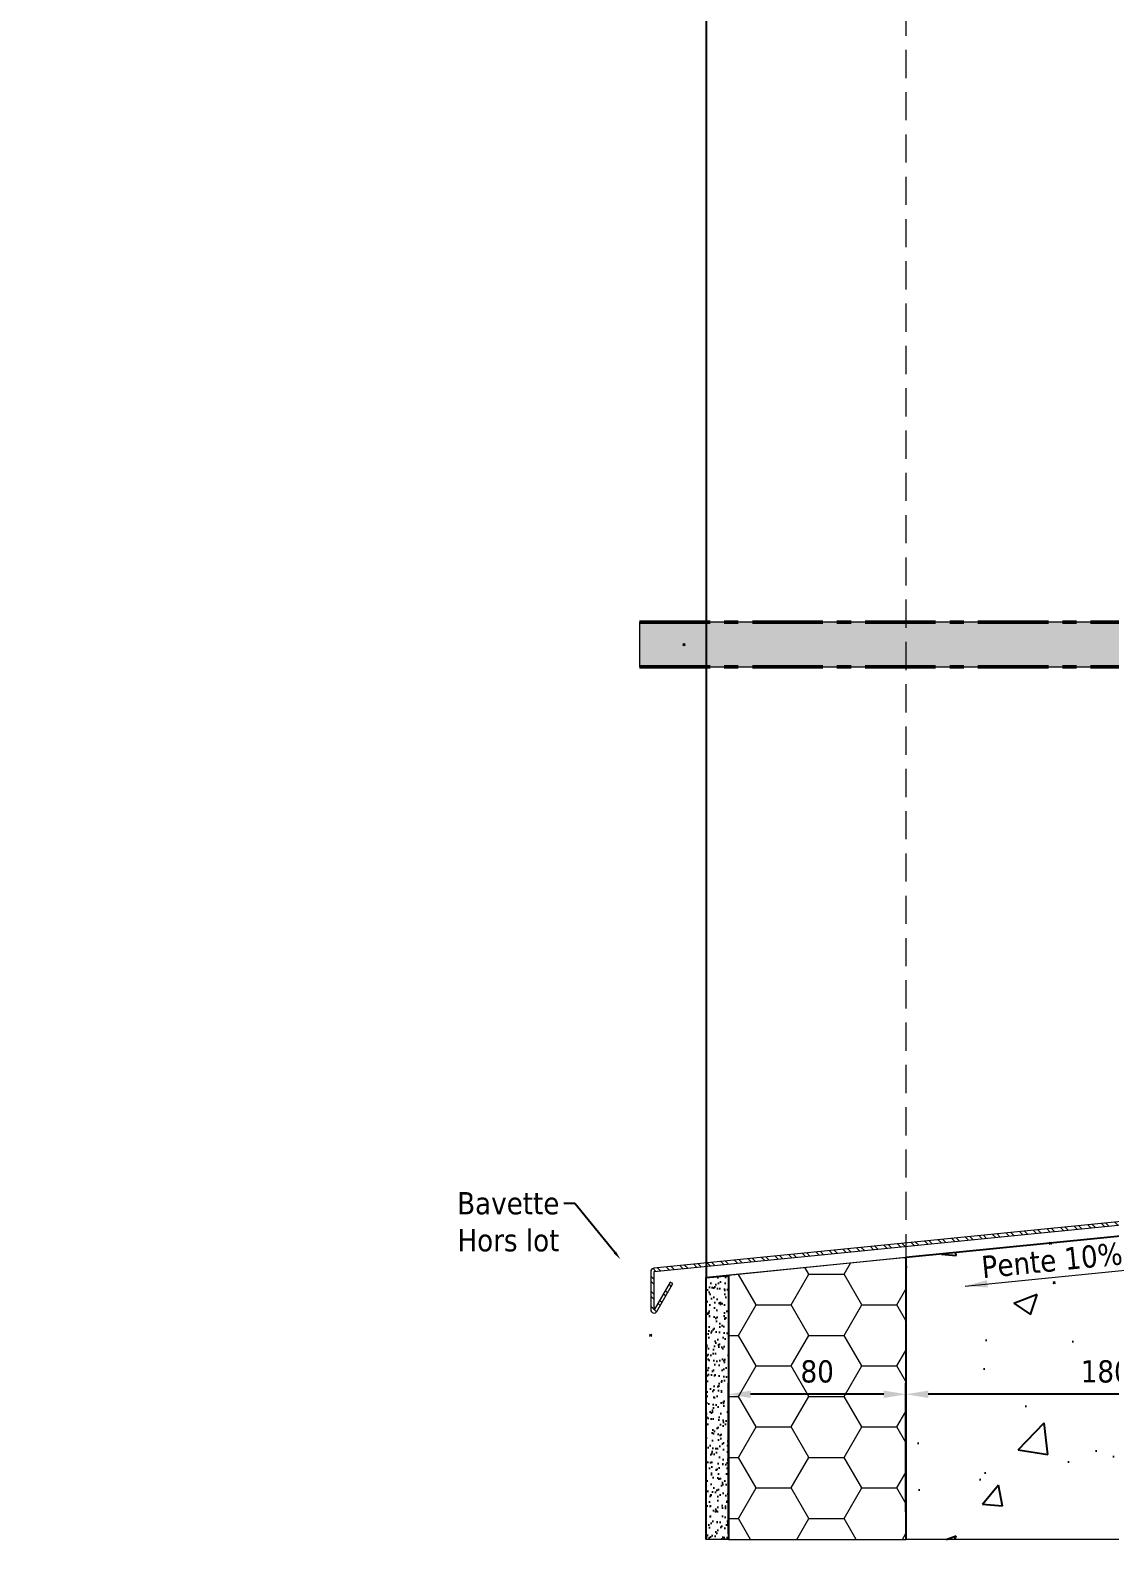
# Model space of a CAD drawing. Header units: millimetres. Extents: x -20000 to 230000, y -17405 to 25402.
# Drawn here: x 94443 to 94929, y -5076 to -4396 of the extents above; entities that cross this region are included whole.
import ezdxf
from ezdxf import colors
from ezdxf.entities.mleader import LeaderData, LeaderLine
from ezdxf.math import Vec2, Vec3

# ---------------------------------------------------------------- set-up
doc = ezdxf.new("R2010")
doc.units = ezdxf.units.MM
doc.header["$PDMODE"] = 35
doc.header["$PDSIZE"] = 0.5
doc.linetypes.add('AXES', pattern=[50.800000000000004, 31.75, -6.35, 6.35, -6.35])
doc.linetypes.add('CACHE', pattern=[9.524999999999999, 6.35, -3.175])
doc.layers.get('0').update_dxf_attribs({"lineweight": 13})
doc.layers.get('Defpoints').update_dxf_attribs({"true_color": 0xc2a584})
doc.layers.add('0 - Invisible', color=43, linetype='Continuous', lineweight=0, plot=False)
for name, color, linetype, lineweight in [('1 - Aluminium', 150, 'Continuous', 13), ('1 - Axe', 1, 'AXES', 0), ('1 - BETON', 251, 'Continuous', 25), ('1 - INTERROMPU', 253, 'CACHE', 13), ('1 - Isolant', 132, 'Continuous', 13), ('1 - Texte', 7, 'Continuous', 13), ('Texte', 7, 'Continuous', 13)]:
    doc.layers.add(name, color=color, linetype=linetype, lineweight=lineweight)
doc.layers.add('1 - Cache', color=7, linetype='Continuous', lineweight=0, true_color=0xffffff)
doc.styles.add('Texte Poralu', font='tahomabd.ttf')
doc.dimstyles.new('30 - 1000', dxfattribs={"dimtxt": 10, "dimasz": 10, "dimexe": 5, "dimexo": 2.5, "dimgap": 5, "dimtad": 1, "dimdec": 1, "dimtxsty": 'Texte Poralu', "dimcen": 5, "dimazin": 0, "dimtfac": 1, "dimtdec": 1, "dimtmove": 0, "dimatfit": 3, "dimfxl": 1, "dimarcsym": 0})

# ---------------------------------------------------------------- blocks, each defined once
blk = doc.blocks.new('*D848')
at = {"layer": 'Defpoints', "color": 0, "lineweight": -2, "transparency": 16777216}
blk.add_line((94840.00000000013, -3795.668358776812), (94875.99227669596, -3795.668358776812), dxfattribs=at)
at = {"layer": 'Defpoints', "color": 0, "transparency": 16777216}
for p in [(94837.50000000013, -3795.668358776812), (94837.50000000019, -3795.668358776812), (90000, -6005.668358776824)]:
    blk.add_point(p, dxfattribs=at)
at = {"layer": 'Defpoints', "color": 0, "transparency": 16777216, "insert": (94859.24613834807, -3785.463523316771), "char_height": 10, "attachment_point": 5, "style": 'Texte Poralu'}
blk.add_mtext('2210', dxfattribs=at)
blk = doc.blocks.new('*D849')
at = {"layer": 'Defpoints', "color": 0, "lineweight": -2, "transparency": 16777216}
blk.add_line((95119.99999999994, -3615.668358776811), (95155.99227669578, -3615.668358776811), dxfattribs=at)
at = {"layer": 'Defpoints', "color": 0, "transparency": 16777216}
for p in [(95117.49999999994, -3615.668358776811), (95117.5, -3615.668358776811), (90000, -6005.668358776824)]:
    blk.add_point(p, dxfattribs=at)
at = {"layer": 'Defpoints', "color": 0, "transparency": 16777216, "insert": (95139.24613834788, -3605.460165358409), "char_height": 10, "attachment_point": 5, "style": 'Texte Poralu'}
blk.add_mtext('2390', dxfattribs=at)
blk = doc.blocks.new('*D850')
at = {"layer": 'Defpoints', "color": 0, "lineweight": -2, "transparency": 16777216}
blk.add_line((95420.00000000013, -3505.668358776826), (95455.9922766959, -3505.668358776826), dxfattribs=at)
at = {"layer": 'Defpoints', "color": 0, "transparency": 16777216}
for p in [(95417.50000000013, -3505.668358776826), (95417.50000000013, -3505.668358776826), (90000, -6005.668358776824)]:
    blk.add_point(p, dxfattribs=at)
at = {"layer": 'Defpoints', "color": 0, "transparency": 16777216, "insert": (95439.24613834801, -3495.463523316786), "char_height": 10, "attachment_point": 5, "style": 'Texte Poralu'}
blk.add_mtext('2500', dxfattribs=at)
blk = doc.blocks.new('*D851')
at = {"layer": 'Defpoints', "color": 0, "lineweight": -2, "transparency": 16777216}
blk.add_line((94750.00000000012, -3805.668358776812), (94785.99227669624, -3805.668358776812), dxfattribs=at)
at = {"layer": 'Defpoints', "color": 0, "transparency": 16777216}
for p in [(94747.50000000012, -3805.668358776812), (94747.50000000047, -3805.668358776812), (90000, -6005.668358776824)]:
    blk.add_point(p, dxfattribs=at)
at = {"layer": 'Defpoints', "color": 0, "transparency": 16777216, "insert": (94769.24613834835, -3795.463523316771), "char_height": 10, "attachment_point": 5, "style": 'Texte Poralu'}
blk.add_mtext('2200', dxfattribs=at)
blk = doc.blocks.new('*D883')
at = {"layer": 'Defpoints', "color": 0, "lineweight": -2, "transparency": 16777216}
for p, q in [((95017.49999999997, -4978.767790660651), (95017.49999999997, -5015.842500952405)), ((94837.50000000076, -5063.767790660651), (94837.50000000076, -5005.842500952405)), ((95007.49999999997, -5010.842500952405), (94847.50000000076, -5010.842500952405))]:
    blk.add_line(p, q, dxfattribs=at)
at = {"layer": 'Defpoints', "color": 0, "transparency": 16777216}
for p in [(95017.49999999997, -4976.267790660651), (94837.50000000076, -5010.842500952405), (94837.50000000076, -5066.267790660651)]:
    blk.add_point(p, dxfattribs=at)
for points in [[(94847.50000000076, -5009.175834285738), (94847.50000000076, -5012.509167619072), (94837.50000000076, -5010.842500952405)], [(95007.49999999997, -5009.175834285738), (95007.49999999997, -5012.509167619072), (95017.49999999997, -5010.842500952405)]]:
    blk.add_solid(points, dxfattribs=at)
at = {"layer": 'Defpoints', "color": 0, "transparency": 16777216, "insert": (94927.50000000036, -5000.614159783836), "char_height": 10, "attachment_point": 5, "style": 'Texte Poralu'}
blk.add_mtext('180', dxfattribs=at)
blk = doc.blocks.new('*U702')
at = {"layer": '1 - Aluminium'}
h = blk.add_hatch(dxfattribs=at)
h.set_pattern_fill('ANSI32', color=256, scale=0.5, angle=90, style=0)
h.set_pattern_definition([(135, (-119.999999999165, -11.9999999999165), (-3.367596045400933, -3.367596045400933), []), (135, (-119.999999999165, -9.754934999916497), (-3.367596045400933, -3.367596045400933), [])])
edge = h.paths.add_edge_path()
edge.add_line((-1.5, 30), (-1.5, 6.382419153728577))
edge.add_line((-1.5, 6.382419153728577), (-243.6492555776964, -17.83250640404092))
edge.add_arc((-243.499999999165, -19.32506218935595), 1.500000000000036, 95.71059313749826, 179.9999999999985)
edge.add_line((-244.999999999165, -19.32506218935591), (-244.999999999165, -36.46758084618776))
edge.add_arc((-243.499999999165, -36.46758084618775), 1.500000000000028, 180.0000000000003, 329.9999999999998)
edge.add_line((-242.2009618934883, -37.21758084618776), (-234.999999999165, -24.74514898185233))
edge.add_line((-234.999999999165, -24.74514898185233), (-236.2990381048416, -23.99514898185233))
edge.add_line((-236.2990381048416, -23.99514898185233), (-243.499999999165, -36.46758084618776))
edge.add_line((-243.499999999165, -36.46758084618776), (-243.499999999165, -19.32506218935606))
edge.add_line((-243.499999999165, -19.32506218935606), (-1.350744421468505, 4.889863368413593))
edge.add_arc((-1.5, 6.382419153728577), 1.5, 275.7105931374996, 360)
edge.add_line((2.220446049250313e-16, 6.382419153728577), (0, 30))
edge.add_line((0, 30), (-1.5, 30))
at = {"layer": '0 - Invisible'}
blk.add_lwpolyline([(0, 0), (-219.999999999165, -21.9999999999165)], dxfattribs=at)
blk.add_point((-244.999999999165, -47.96758084618777), dxfattribs=at)
at = {"layer": '1 - Aluminium'}
blk.add_lwpolyline([(-1.5, 30), (-1.5, 6.382419153728577), (-243.6492555776964, -17.83250640404092, 0.3853135861201776), (-244.999999999165, -19.32506218935591), (-244.999999999165, -36.46758084618776, 0.7673269879789602), (-242.2009618934883, -37.21758084618776), (-234.999999999165, -24.74514898185233), (-236.2990381048416, -23.99514898185233), (-243.499999999165, -36.46758084618776), (-243.499999999165, -19.32506218935606), (-1.350744421468502, 4.889863368413593, 0.3853135861201796), (2.220446049250313e-16, 6.382419153728577), (0, 30)], format="xyb", close=True, dxfattribs=at)
blk = doc.blocks.new('*D886')
at = {"layer": 'Defpoints', "color": 0, "lineweight": -2, "transparency": 16777216}
for p, q in [((94757.50000000076, -5073.767790660648), (94757.50000000076, -5005.842500952409)), ((94827.50000000076, -5010.842500952409), (94767.50000000076, -5010.842500952409)), ((94837.50000000076, -5063.767790660651), (94837.50000000076, -5005.842500952409))]:
    blk.add_line(p, q, dxfattribs=at)
at = {"layer": 'Defpoints', "color": 0, "transparency": 16777216}
for p in [(94757.50000000076, -5010.842500952409), (94837.50000000076, -5066.267790660651), (94757.50000000076, -5076.267790660648)]:
    blk.add_point(p, dxfattribs=at)
for points in [[(94767.50000000076, -5009.175834285742), (94767.50000000076, -5012.509167619076), (94757.50000000076, -5010.842500952409)], [(94827.50000000076, -5009.175834285742), (94827.50000000076, -5012.509167619076), (94837.50000000076, -5010.842500952409)]]:
    blk.add_solid(points, dxfattribs=at)
at = {"layer": 'Defpoints', "color": 0, "transparency": 16777216, "insert": (94797.50000000076, -5000.61415978384), "char_height": 10, "attachment_point": 5, "style": 'Texte Poralu'}
blk.add_mtext('80', dxfattribs=at)
blk = doc.blocks.new('*U542')
at = {"layer": '1 - Isolant'}
h = blk.add_hatch(dxfattribs=at)
h.set_pattern_fill('HONEY', color=256, scale=5, style=0)
h.set_pattern_definition([(0, (20.00000000000004, 74.99999999991633), (23.8125, 13.748153225), [15.875, -31.75]), (120, (20.00000000000004, 74.99999999991633), (-23.81249994797095, 13.74815331511695), [15.87499999999991, -31.74999999999983]), (59.99999999999999, (20.00000000000004, 74.99999999991633), (5.202904551637744e-08, 27.49630654011694), [-31.75, 15.875])])
h.paths.add_polyline_path([(-2.332952152377245e-14, -127.0000000000837), (0, 0), (-79.99999999999994, -7.999999999999996), (-79.99999999999993, -127.0000000000837)])
at = {"layer": '0 - Invisible'}
blk.add_lwpolyline([(-79.99999999999993, -127.0000000000837), (-2.332952152377245e-14, -127.0000000000837)], dxfattribs=at)
at = {"layer": '1 - Isolant'}
blk.add_lwpolyline([(-2.332952152377245e-14, -127.0000000000837), (0, 0), (-79.99999999999994, -7.999999999999996), (-79.99999999999993, -127.0000000000837)], dxfattribs=at)
blk = doc.blocks.new('*U225')
at = {"layer": '1 - Cache'}
blk.add_hatch(color=256, dxfattribs=at).paths.add_polyline_path([(-20, -10), (400.0000000000182, -10), (400.0000000000182, 10), (-20, 10)])
at = {"layer": '0 - Invisible'}
blk.add_lwpolyline([(-20, -10), (400.0000000000182, -10), (400.0000000000182, 10), (-20, 10)], close=True, dxfattribs=at)
for p in [(0, 0), (380.0000000000182, 0)]:
    blk.add_point(p, dxfattribs=at)
at = {"layer": '1 - Axe', "lineweight": 50}
for p, q in [((-20, 10), (400.0000000000182, 10)), ((-20, -10), (400.0000000000182, -10))]:
    blk.add_line(p, q, dxfattribs=at)
blk = doc.blocks.new('*U843')
at = {"layer": '1 - BETON'}
h = blk.add_hatch(dxfattribs=at)
h.set_pattern_fill('AR-SAND', color=256, scale=0.1)
h.set_pattern_definition([(37.50000000000001, (1.803002191991254e-13, 79.99999999991627), (-0.1600031295984046, 4.894132373293424), [0, -3.860800000000001, 0, -4.318000000000001, 0, -4.1275]), (7.499999999999999, (1.803002191991254e-13, 79.99999999991627), (4.495232831380027, 7.168251005683543), [0, -2.0828, 0, -3.4798, 0, -1.3335]), (327.5, (-3.12419999999982, 79.99999999991627), (7.90992370241458, 0.01437184678545762), [0, -1.27, 0, -4.572, 0, -5.969]), (317.5, (-3.12419999999982, 79.99999999991627), (7.635564524722972, 2.229293232572163), [0, -0.635, 0, -2.9972, 0, -3.429])])
h.paths.add_polyline_path([(10.00000000000014, -119.0000000000837), (10, -1), (0, 0), (1.435608152247048e-13, -119.0000000000837)])
at = {"layer": '0 - Invisible'}
blk.add_line((1.435608152247048e-13, -119.0000000000837), (10.00000000000014, -119.0000000000837), dxfattribs=at)
at = {"layer": '1 - BETON'}
blk.add_lwpolyline([(10.00000000000014, -119.0000000000837), (10, -1), (0, 0), (1.435608152247048e-13, -119.0000000000837)], dxfattribs=at)
blk = doc.blocks.new('*U1521')
at = {"layer": '0 - Invisible'}
for p in [(0, 0), (1.782078862990602, -17.82078862990238)]:
    blk.add_point(p, dxfattribs=at)
at = {"layer": 'Texte', "insert": (1.284560267886263, -12.84560267885354), "char_height": 10, "attachment_point": 8, "rotation": 5.710593137499643, "style": 'Texte Poralu'}
blk.add_mtext('Pente 10%', dxfattribs=at)
at = {"layer": 'Texte'}
blk.add_leader([(-38.26816804295959, -19.31334441521903), (41.33480717384009, -11.3530468935387)], dimstyle='30 - 1000', override={"dimgap": 2, "dimtad": 0}, dxfattribs=at)
blk = doc.blocks.new('*U541')
at = {"layer": '1 - BETON'}
h = blk.add_hatch(dxfattribs=at)
h.set_pattern_fill('CONCRETE', color=256, scale=15, style=0, pattern_type=2)
h.set_pattern_definition([(49.99999999999999, (110.0000000008331, 233.0000000000854), (107.589027390113, -9.412820247389266), [11.25, -123.75]), (355, (110.0000000008331, 233.0000000000854), (-20.81270004195, 112.8288200550018), [9, -99]), (100.4514, (118.9657520008331, 232.2155990000854), (86.77640725710323, 103.415931309143), [9.5610285, -105.1713168]), (46.18420000000002, (110.0000000008331, 263.0000000000854), (160.0861572938467, -24.82785214935271), [16.87499999999967, -185.6249999999973]), (96.6356, (123.3405117508331, 260.9310039500854), (140.1994058323055, 146.1176806350663), [14.3415432, -157.75695]), (351.1842, (110.0000000008331, 263.0000000000854), (140.1992917700441, 146.1177901387987), [13.5, -148.5]), (21, (125.0000000008331, 255.5000000000854), (89.53605781776925, -60.39283359980082), [11.25, -123.75]), (326.0000000000001, (125.0000000008331, 255.5000000000854), (36.49729978823726, 108.772506757028), [9, -99]), (71.4514, (132.4613349508331, 250.4672591000854), (126.0333942872235, 48.37957450649286), [9.5610285, -105.1713168]), (37.50000000000001, (110.0000000008331, 233.0000000000854), (1.8239782975936, 49.93407807469672), [0, -97.8, 0, -100.5, 0, -99.375]), (7.499999999999999, (110.0000000008331, 233.0000000000854), (39.46043061632229, 59.16175678235403), [0, -57.3, 0, -95.55, 0, -37.875]), (327.5, (76.5500000008331, 233.0000000000854), (80.07336542586135, -3.383230760156963), [0, -37.5, 0, -117, 0, -155.25]), (317.5, (61.55000000083309, 233.0000000000854), (87.47792540135794, 15.01574734984766), [0, -48.75, 0, -77.69999999999999, 0, -110.25])])
h.paths.add_polyline_path([(-143.1519566087397, -56.47670254198381), (-153.2681680425412, -55.8133444151772), (-143.483635672143, -53.15991190795052)], flags=8)
edge = h.paths.add_edge_path(flags=0)
edge.add_line((-143.3177961404413, -54.81830722496716), (-73.66519282574154, -47.85304689349687))
h.paths.add_polyline_path([(-154.6117021398676, -58.5934676324843), (-72.09846032577867, -50.34214345107541), (-74.24791440389178, -28.84760266994424), (-156.7611562179807, -37.09892685135313)], flags=24)
h.paths.add_polyline_path([(400, -70.00000000000193), (300.0000000000036, -169.9999999999983), (-179.9999999991669, -170.0000000000019), (-179.9999999991633, -42.99999999991633), (-50, -30), (-50, 0), (0, 0), (0, -70.00000000000193)])
at = {"layer": '0 - Invisible'}
blk.add_lwpolyline([(400, -70.00000000000193), (300.0000000000036, -169.9999999999983), (-179.9999999991669, -170.0000000000019)], dxfattribs=at)
at = {"layer": '1 - BETON'}
blk.add_lwpolyline([(400, -70.00000000000193), (0, -70.00000000000193), (0, 0), (-50, 0), (-50, -30), (-179.9999999991633, -42.99999999991633), (-179.9999999991669, -170.0000000000019)], dxfattribs=at)
blk.add_blockref('*U1521', (-114.9999999995816, -36.49999999995816))

msp = doc.modelspace()

# ---------------------------------------------------------------- linework, layer by layer
at = {"layer": '1 - BETON'}
msp.add_line((94747.50000000013, -3805.668358776812), (94747.50000000012, -4958.26779066061), dxfattribs=at)
at = {"layer": '1 - INTERROMPU', "ltscale": 2}
msp.add_line((94837.50000000013, -3795.668358776812), (94837.50000000084, -4949.267790660562), dxfattribs=at)

# ---------------------------------------------------------------- block references
for name, p in [('*U225', (94737.50000000012, -4673.103238138923)), ('*U702', (94967.5, -4936.267790660646)), ('*U541', (95017.5, -4906.267790660646)), ('*U542', (94837.50000000081, -4949.267790660564))]:
    msp.add_blockref(name, p)
at = {"xscale": -1}
msp.add_blockref('*U843', (94757.50000000081, -4957.267790660564), dxfattribs=at)

# ---------------------------------------------------------------- dimensions: what is measured, and where the dimension line sits
at = {"layer": 'Defpoints'}
for feature_location, offset, picture, middle in [((95417.50000000013, -3505.668358776826), (0, 0), '*D850', (95439.24613834801, -3495.463523316786)), ((95117.49999999994, -3615.668358776811), (5.820766091346741e-11, 0), '*D849', (95139.24613834788, -3605.460165358409)), ((94837.50000000013, -3795.668358776812), (5.820766091346741e-11, 0), '*D848', (94859.24613834807, -3785.463523316771)), ((94747.50000000012, -3805.668358776812), (3.4924596548080444e-10, 0), '*D851', (94769.24613834835, -3795.463523316771))]:
    dim = msp.add_ordinate_dim(feature_location=feature_location, offset=offset, dtype=0, origin=(90000, -6005.668358776824), dimstyle='30 - 1000', dxfattribs=at)
    dim.commit()
    dim.dimension.update_dxf_attribs({"geometry": picture, "text_midpoint": middle})
for base, p1, p2, picture, middle in [((94837.50000000076, -5010.842500952405), (95017.49999999997, -4976.267790660651), (94837.50000000076, -5066.267790660651), '*D883', (94927.50000000036, -5000.614159783836)), ((94757.50000000076, -5010.842500952409), (94837.50000000076, -5066.267790660651), (94757.50000000076, -5076.267790660648), '*D886', (94797.50000000076, -5000.61415978384))]:
    dim = msp.add_linear_dim(base=base, p1=p1, p2=p2, dimstyle='30 - 1000', dxfattribs=at)
    dim.commit()
    dim.dimension.update_dxf_attribs({"geometry": picture, "text_midpoint": middle})

# ---------------------------------------------------------------- leaders
at = {"layer": '1 - Texte'}
ml = msp.add_multileader_mtext('Standard', dxfattribs=at)
ml.set_content('Bavette\\PHors lot', color=256, style='Texte Poralu')
ml.set_leader_properties()
ml.build(insert=Vec2(0, 0))
ml.multileader.update_dxf_attribs({"dogleg_length": 5})
ctx = ml.context
ctx.base_point, ctx.char_height, ctx.plane_origin = Vec3(94626.01613340988, -4924.901107464884), 10, Vec3(94708.5705840438, -4893.066675932942)
ctx.text_align_type = 2
notes = []
notes.append((ctx, [(0, (1, 1, 0), (94688.3472281043, -4924.901107464884), (-1, 0), 5, [(0, [(94708.86147601699, -4950.055595662859)], 0, [])])]))
ctx.mtext.insert, ctx.mtext.alignment, ctx.mtext.flow_direction = Vec3(94681.3472281043, -4919.783578922238), 3, 5
for ctx, leaders in notes:
    for number, flags, end, landing, length, lines in leaders:
        leader = LeaderData()
        leader.index, (leader.has_last_leader_line, leader.has_dogleg_vector, leader.attachment_direction) = number, flags
        leader.last_leader_point, leader.dogleg_vector, leader.dogleg_length = Vec3(end), Vec3(landing), length
        for number, points, colour, breaks in lines:
            line = LeaderLine()
            line.index, line.vertices, line.color, line.breaks = number, Vec3.list(points), colors.encode_raw_color(colour), breaks
            leader.lines.append(line)
        ctx.leaders.append(leader)

doc.saveas('drawing.dxf')
